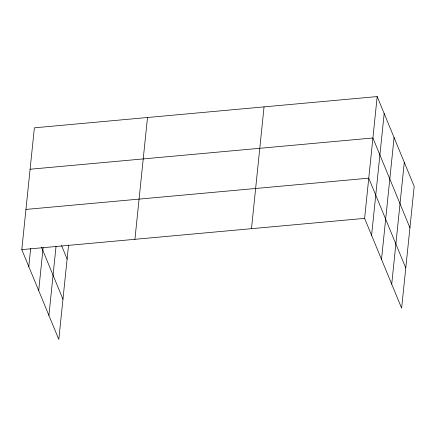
<?xml version="1.0" encoding="UTF-8"?>
<svg xmlns="http://www.w3.org/2000/svg" width="436" height="436" viewBox="0 0 436 436"><rect width="100%" height="100%" fill="white"/><g stroke="black" fill="none" stroke-linecap="round" stroke-linejoin="round"><path stroke-width="0.65" d="M68.561 245.016L58.816 339.431L21.8 249.621L34.373 127.819L377.184 96.569L414.2 186.379L401.627 308.181L364.61 218.371L377.184 96.569M28.787 266.576L30.656 248.487M38.695 290.616L43.12 247.741M48.908 315.392L56.031 246.389M134.926 239.31L147.499 117.507M251.485 228.682L264.053 106.88M371.597 235.326L384.171 113.524M381.511 259.371L394.079 137.563M391.719 284.141L404.292 162.334M30.095 169.233L372.911 137.983L409.927 227.794M25.947 209.427L368.758 178.177L405.774 267.987M21.8 249.621L364.61 218.371M61.525 245.479L67.117 259.044M41.578 247.343L62.964 299.238"/></g></svg>
